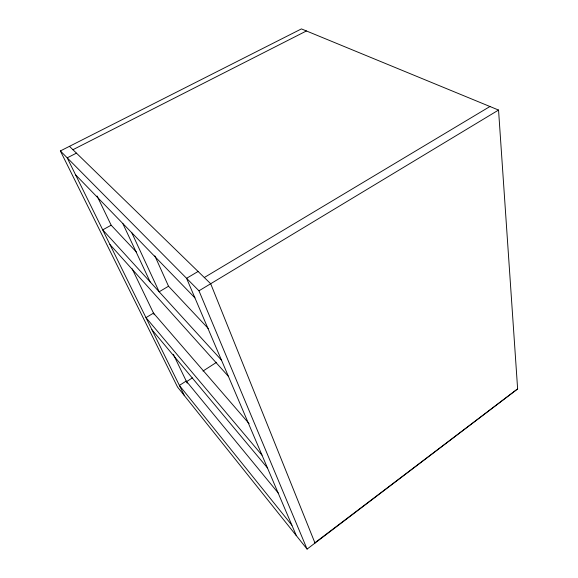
<?xml version="1.0" encoding="UTF-8"?>
<svg xmlns="http://www.w3.org/2000/svg" width="578" height="578" viewBox="0 0 578 578"><rect width="100%" height="100%" fill="white"/><g stroke="black" fill="none" stroke-linecap="round" stroke-linejoin="round"><path stroke-width="0.87" d="M307.084 549.1L517.628 388.915L498.547 110.051L301.427 28.9L60.372 150.937L177.533 387.043L307.084 549.1L198.969 290.806L60.372 150.937M314.894 542.793L517.628 388.915M186.34 381.791L192.402 377.882M203.008 371.047L216.642 362.254M198.969 290.806L498.547 110.051M204.309 277.527L489.949 106.511M198.081 271.465L186.578 278.307L296.341 535.662M208.441 328.687L168.523 286.226L159.16 291.782L131.798 232.768M136.516 252.174L111.164 225.203L102.711 229.863L221.475 360.123M76.448 153.134L67.214 157.852L184.454 395.706M72.922 149.709L306.441 30.959M69.461 146.335L210.688 283.733L315.003 543.074M75.559 174.78L194.923 297.865M109.928 244.508L228.389 376.336M249.118 423.667L153.502 313.117L145.974 317.64L262.015 455.175M151.935 329.727L267.433 467.877M278.177 492.94L186.224 381.046L179.39 385.425L291.912 525.272M97.104 196.021L111.164 225.203M132.181 268.849L154.283 314.728M173.364 354.35L187.236 383.142M122.782 223.469L150.172 281.92M154.846 255.852L168.523 286.226"/></g></svg>
